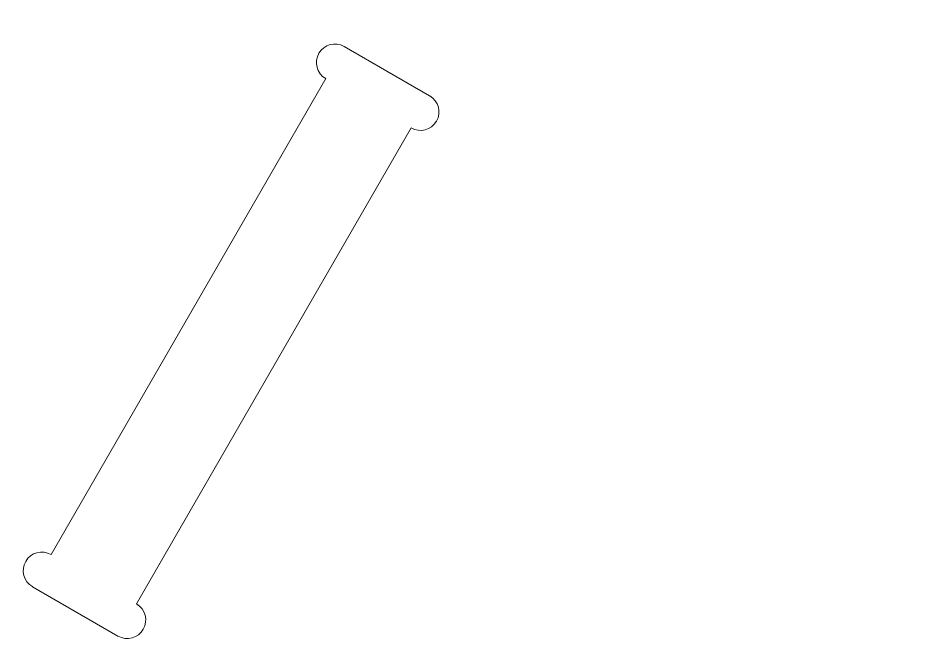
# Model space of a CAD drawing. Header units: millimetres. Extents: x -998 to 1016, y -1915 to 1914.
# Drawn here: x 9.9 to 155.1, y -1825.1 to -1722.2 of the extents above; entities that cross this region are included whole.
import ezdxf

# ---------------------------------------------------------------- set-up
doc = ezdxf.new("R2010")
doc.units = ezdxf.units.MM
doc.header["$MEASUREMENT"] = 0
doc.layers.add('layer 1', color=7, linetype='Continuous')

msp = doc.modelspace()

# ---------------------------------------------------------------- linework, layer by layer
at = {"layer": 'layer 1', "color": 2, "lineweight": 20}
for points, knots in [([(194.3957, -1114.8459), (124.2, -1114.8458), (58.2417, -1132.9496), (0.896, -1164.7091), (0.896, -1164.7091), (0.896, -1164.7091), (-12.0945, -1172.2086), (-12.0945, -1172.2086), (-12.0945, -1172.2086), (-125.2622, -1240.5539), (-201.8214, -1363.3757), (-205.4554, -1504.3458), (-205.4554, -1504.3458), (-205.4554, -1504.3458), (-170.9966, -1504.3458), (-170.9966, -1504.3458), (-170.9966, -1504.3458), (-170.9965, -1502.689), (-169.6534, -1501.3459), (-167.9964, -1501.3458), (-167.9964, -1501.3458), (-166.3398, -1501.3458), (-164.9752, -1502.6895), (-164.9966, -1504.3458), (-164.9966, -1504.3458), (-164.9966, -1504.3458), (-164.9967, -1504.3537), (-164.9967, -1504.3537), (-164.9967, -1504.3537), (-164.9967, -1504.3537), (-164.9967, -1525.3381), (-164.9967, -1525.3381), (-164.9967, -1525.3381), (-164.9967, -1525.3381), (-164.9966, -1525.3459), (-164.9966, -1525.3459), (-164.9966, -1525.3459), (-164.9752, -1527.0022), (-166.3398, -1528.3458), (-167.9966, -1528.3459), (-167.9966, -1528.3459), (-169.6534, -1528.3458), (-170.9965, -1527.0026), (-170.9965, -1525.3457), (-170.9965, -1525.3457), (-170.9965, -1525.3457), (-205.4554, -1525.3457), (-205.4554, -1525.3457), (-205.4554, -1525.3457), (-201.8212, -1666.315), (-125.2624, -1789.1349), (-12.0967, -1857.4819), (-12.0967, -1857.4819), (-12.0967, -1857.4819), (0.8935, -1864.9816), (0.8935, -1864.9816), (0.8935, -1864.9816), (58.2391, -1896.7429), (124.1991, -1914.8459), (194.3956, -1914.8459), (194.3956, -1914.8459), (263.5146, -1914.8459), (328.5246, -1897.2959), (385.2469, -1866.4366), (385.2469, -1866.4366), (385.2469, -1866.4366), (367.9563, -1836.489), (367.9563, -1836.489), (367.9563, -1836.489), (366.5217, -1837.3173), (364.6868, -1836.8255), (363.8584, -1835.3909), (363.8584, -1835.3909), (363.03, -1833.956), (363.5113, -1832.1024), (364.9564, -1831.2928), (364.9564, -1831.2928), (364.9564, -1831.2928), (364.9632, -1831.289), (364.9632, -1831.289), (364.9632, -1831.289), (364.9632, -1831.289), (383.1363, -1820.7968), (383.1363, -1820.7968), (383.1363, -1820.7968), (383.1363, -1820.7968), (383.143, -1820.7928), (383.143, -1820.7928), (383.143, -1820.7928), (384.5665, -1819.946), (386.4126, -1820.4561), (387.241, -1821.8909), (387.241, -1821.8909), (388.0694, -1823.3256), (387.5779, -1825.1605), (386.143, -1825.9889), (386.143, -1825.9889), (386.143, -1825.9889), (403.4201, -1855.9137), (403.4201, -1855.9137), (403.4201, -1855.9137), (515.9759, -1786.7795), (591.7027, -1663.5077), (594.3007, -1522.3458), (594.3007, -1522.3458), (594.3007, -1522.3458), (594.3007, -1507.3459), (594.3007, -1507.3459), (594.3007, -1507.3459), (591.7029, -1366.1862), (515.9772, -1242.9176), (403.4252, -1173.7812), (403.4252, -1173.7812), (403.4252, -1173.7812), (386.1526, -1203.6984), (386.1526, -1203.6984), (386.1526, -1203.6984), (387.5872, -1204.5268), (388.079, -1206.3617), (387.2506, -1207.7965), (387.2506, -1207.7965), (386.4221, -1209.2312), (384.5762, -1209.7413), (383.1525, -1208.8946), (383.1525, -1208.8946), (383.1525, -1208.8946), (383.1459, -1208.8906), (383.1459, -1208.8906), (383.1459, -1208.8906), (383.1459, -1208.8906), (364.9728, -1198.3983), (364.9728, -1198.3983), (364.9728, -1198.3983), (364.9728, -1198.3983), (364.9661, -1198.3945), (364.9661, -1198.3945), (364.9661, -1198.3945), (363.5207, -1197.5851), (363.0396, -1195.7313), (363.868, -1194.2965), (363.868, -1194.2965), (364.6963, -1192.8617), (366.531, -1192.37), (367.9659, -1193.1984), (367.9659, -1193.1984), (367.9659, -1193.1984), (385.2521, -1163.2578), (385.2521, -1163.2578), (385.2521, -1163.2578), (328.5313, -1132.3934), (263.5166, -1114.8459), (194.3957, -1114.8459)], [0, 0, 0, 0, 0.02564103, 0.02564103, 0.02564103, 0.02564103, 0.05128205, 0.05128205, 0.05128205, 0.05128205, 0.07692308, 0.07692308, 0.07692308, 0.07692308, 0.1025641, 0.1025641, 0.1025641, 0.1025641, 0.12820513, 0.12820513, 0.12820513, 0.12820513, 0.15384615, 0.15384615, 0.15384615, 0.15384615, 0.17948718, 0.17948718, 0.17948718, 0.17948718, 0.20512821, 0.20512821, 0.20512821, 0.20512821, 0.23076923, 0.23076923, 0.23076923, 0.23076923, 0.25641026, 0.25641026, 0.25641026, 0.25641026, 0.28205128, 0.28205128, 0.28205128, 0.28205128, 0.30769231, 0.30769231, 0.30769231, 0.30769231, 0.33333333, 0.33333333, 0.33333333, 0.33333333, 0.35897436, 0.35897436, 0.35897436, 0.35897436, 0.38461538, 0.38461538, 0.38461538, 0.38461538, 0.41025641, 0.41025641, 0.41025641, 0.41025641, 0.43589744, 0.43589744, 0.43589744, 0.43589744, 0.46153846, 0.46153846, 0.46153846, 0.46153846, 0.48717949, 0.48717949, 0.48717949, 0.48717949, 0.51282051, 0.51282051, 0.51282051, 0.51282051, 0.53846154, 0.53846154, 0.53846154, 0.53846154, 0.56410256, 0.56410256, 0.56410256, 0.56410256, 0.58974359, 0.58974359, 0.58974359, 0.58974359, 0.61538462, 0.61538462, 0.61538462, 0.61538462, 0.64102564, 0.64102564, 0.64102564, 0.64102564, 0.66666667, 0.66666667, 0.66666667, 0.66666667, 0.69230769, 0.69230769, 0.69230769, 0.69230769, 0.71794872, 0.71794872, 0.71794872, 0.71794872, 0.74358974, 0.74358974, 0.74358974, 0.74358974, 0.76923077, 0.76923077, 0.76923077, 0.76923077, 0.79487179, 0.79487179, 0.79487179, 0.79487179, 0.82051282, 0.82051282, 0.82051282, 0.82051282, 0.84615385, 0.84615385, 0.84615385, 0.84615385, 0.87179487, 0.87179487, 0.87179487, 0.87179487, 0.8974359, 0.8974359, 0.8974359, 0.8974359, 0.92307692, 0.92307692, 0.92307692, 0.92307692, 0.94871795, 0.94871795, 0.94871795, 0.94871795, 1, 1, 1, 1]), ([(15.2323, -1809.0995), (15.2323, -1809.0995), (59.7326, -1732.0231), (59.7326, -1732.0231), (59.7326, -1732.0231), (58.2975, -1731.1944), (57.8059, -1729.3598), (58.6343, -1727.925), (58.6343, -1727.925), (59.4627, -1726.4902), (61.2975, -1725.9984), (62.7325, -1726.8269), (62.7325, -1726.8269), (62.7325, -1726.8269), (62.7391, -1726.8308), (62.7391, -1726.8308), (62.7391, -1726.8308), (62.7391, -1726.8308), (76.582, -1734.823), (76.582, -1734.823), (76.582, -1734.823), (76.582, -1734.823), (76.5888, -1734.8267), (76.5888, -1734.8267), (76.5888, -1734.8267), (78.0342, -1735.6365), (78.5153, -1737.49), (77.6868, -1738.9249), (77.6868, -1738.9249), (76.8584, -1740.3598), (75.0237, -1740.8515), (73.5887, -1740.023), (73.5887, -1740.023), (73.5887, -1740.023), (29.0886, -1817.0994), (29.0886, -1817.0994), (29.0886, -1817.0994), (30.5236, -1817.9279), (31.0151, -1819.7626), (30.1867, -1821.1975), (30.1867, -1821.1975), (29.3583, -1822.6323), (27.5235, -1823.1241), (26.0886, -1822.2955), (26.0886, -1822.2955), (26.0886, -1822.2955), (26.082, -1822.2916), (26.082, -1822.2916), (26.082, -1822.2916), (26.082, -1822.2916), (12.239, -1814.2994), (12.239, -1814.2994), (12.239, -1814.2994), (12.239, -1814.2994), (12.2324, -1814.2956), (12.2324, -1814.2956), (12.2324, -1814.2956), (10.7868, -1813.4857), (10.3059, -1811.6325), (11.1343, -1810.1976), (11.1343, -1810.1976), (11.9628, -1808.7626), (13.7974, -1808.2708), (15.2323, -1809.0995)], [0, 0, 0, 0, 0.05882353, 0.05882353, 0.05882353, 0.05882353, 0.11764706, 0.11764706, 0.11764706, 0.11764706, 0.17647059, 0.17647059, 0.17647059, 0.17647059, 0.23529412, 0.23529412, 0.23529412, 0.23529412, 0.29411765, 0.29411765, 0.29411765, 0.29411765, 0.35294118, 0.35294118, 0.35294118, 0.35294118, 0.41176471, 0.41176471, 0.41176471, 0.41176471, 0.47058824, 0.47058824, 0.47058824, 0.47058824, 0.52941176, 0.52941176, 0.52941176, 0.52941176, 0.58823529, 0.58823529, 0.58823529, 0.58823529, 0.64705882, 0.64705882, 0.64705882, 0.64705882, 0.70588235, 0.70588235, 0.70588235, 0.70588235, 0.76470588, 0.76470588, 0.76470588, 0.76470588, 0.82352941, 0.82352941, 0.82352941, 0.82352941, 0.88235294, 0.88235294, 0.88235294, 0.88235294, 1, 1, 1, 1])]:
    msp.add_open_spline(points, degree=3, knots=knots, dxfattribs=at)
at = {"layer": 'layer 1', "color": 250, "lineweight": 20}
msp.add_open_spline([(-196.2882, -1498.3028), (-196.2882, -1498.3028), (-196.1118, -1534.3457), (-196.1118, -1534.3457), (-196.1118, -1534.3457), (-189.6966, -1664.3935), (-119.0087, -1782.3638), (-7.5194, -1849.7323), (-7.5194, -1849.7323), (-7.5194, -1849.7323), (5.3237, -1857.1471), (5.3237, -1857.1471), (5.3237, -1857.1471), (63.3321, -1889.2601), (128.1011, -1905.8459), (194.3956, -1905.8459), (194.3956, -1905.8459), (269.9836, -1905.8459), (333.9758, -1880.035), (398.2295, -1843.2738)], degree=3, knots=[0, 0, 0, 0, 0.16666667, 0.16666667, 0.16666667, 0.16666667, 0.33333333, 0.33333333, 0.33333333, 0.33333333, 0.5, 0.5, 0.5, 0.5, 0.66666667, 0.66666667, 0.66666667, 0.66666667, 1, 1, 1, 1], dxfattribs=at)

doc.saveas('drawing.dxf')
